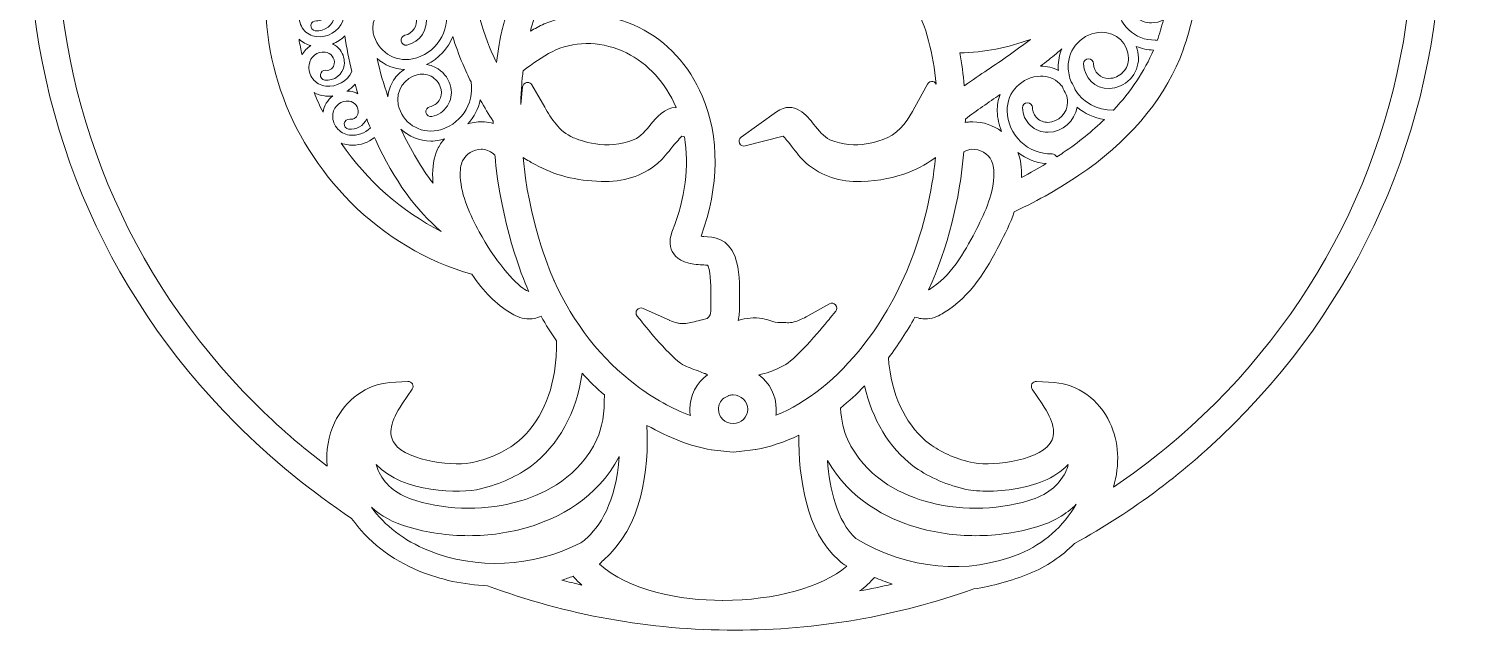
# Model space of a CAD drawing. Header units: millimetres. Extents: x 19 to 1318, y -340 to -7.
# Drawn here: x 364.5 to 655.2, y -332.8 to -211.7 of the extents above; entities that cross this region are included whole.
import ezdxf

# ---------------------------------------------------------------- set-up
doc = ezdxf.new("R2010")
doc.units = ezdxf.units.MM
doc.header["$MEASUREMENT"] = 0
doc.layers.add('Layer 3', color=7, linetype='Continuous')

msp = doc.modelspace()

# ---------------------------------------------------------------- linework, layer by layer
at = {"layer": 'Layer 3', "lineweight": 0}
for points, knots in [([(636.31, -108.14), (635.92, -108.02), (635.55, -107.91), (635.17, -107.8), (635.68, -107.38), (636.16, -106.92), (636.6, -106.43), (641.1, -101.44), (641.1, -94.13), (640.72, -91.73), (639.22, -82.34), (634.47, -74.91), (626.58, -69.65), (619.1, -64.65), (610.28, -62.69), (604.2, -61.92), (598.25, -61.16), (590.38, -60.42), (581.98, -61.28), (582.55, -59.55), (583.48, -57.86), (584.4, -56.21), (584.98, -55.16), (585.58, -54.07), (586.11, -52.93), (587.65, -49.61), (588.66, -46.16), (589.12, -42.67), (590.14, -34.78), (587.96, -27.54), (583.15, -22.79), (578.72, -18.42), (572.08, -16.11), (565.83, -16.79), (563.23, -17.07), (556.75, -18.79), (552.72, -28.72), (552.72, -28.72), (552.21, -29.96), (552.21, -29.96), (552.21, -29.96), (552.14, -30.21), (552.14, -30.21), (548.43, -26.86), (544.25, -24.52), (540.03, -23.42), (534.81, -22.07), (520.97, -18.48), (512.19, -30.23), (509.85, -33.37), (508.95, -38.5), (510.15, -41.9), (510.86, -43.92), (512.21, -45.3), (514.06, -45.88), (514.06, -45.88), (514.72, -46.06), (514.72, -46.06), (514.72, -46.06), (517.06, -46.69), (517.06, -46.69), (517.06, -46.69), (516.52, -43.91), (516.52, -43.91), (516.21, -42.32), (516.74, -40.64), (518.01, -39.19), (519.59, -37.39), (521.94, -36.32), (524.18, -36.42), (528.28, -36.6), (532.27, -39.71), (534.35, -44.34), (535.27, -46.4), (535.88, -48.79), (536.21, -51.63), (526.53, -49.58), (516.57, -48.55), (506.59, -48.55), (468.63, -48.55), (432.93, -63.33), (406.09, -90.18), (379.24, -117.02), (364.46, -152.71), (364.46, -190.68), (364.46, -228.64), (379.24, -264.33), (406.09, -291.18), (413.19, -298.28), (421.48, -305.07), (429.43, -310.29), (432.58, -314.84), (437.41, -318.61), (443.05, -320.92), (447.38, -322.68), (452, -323.67), (456.77, -323.85), (472.67, -329.79), (489.43, -332.81), (506.59, -332.81), (523.09, -332.81), (539.25, -330.01), (554.64, -324.5), (558.35, -323.95), (562.33, -322.86), (565.85, -321.43), (569.27, -320.03), (572.33, -317.99), (574.92, -315.36), (586.69, -308.89), (597.52, -300.75), (607.09, -291.18), (633.93, -264.33), (648.72, -228.64), (648.72, -190.68), (648.72, -174.79), (646.13, -159.21), (641.03, -144.38), (643.44, -144.74), (645.81, -144.29), (647.76, -143.09), (651.17, -141), (653.54, -137.05), (654.11, -132.52), (655.16, -124.22), (652.92, -113.25), (636.31, -108.14)], [0, 0, 0, 0, 1, 1, 1, 2, 2, 2, 3, 3, 3, 4, 4, 4, 5, 5, 5, 6, 6, 6, 7, 7, 7, 8, 8, 8, 9, 9, 9, 10, 10, 10, 11, 11, 11, 12, 12, 12, 13, 13, 13, 14, 14, 14, 15, 15, 15, 16, 16, 16, 17, 17, 17, 18, 18, 18, 19, 19, 19, 20, 20, 20, 21, 21, 21, 22, 22, 22, 23, 23, 23, 24, 24, 24, 25, 25, 25, 26, 26, 26, 27, 27, 27, 28, 28, 28, 29, 29, 29, 30, 30, 30, 31, 31, 31, 32, 32, 32, 33, 33, 33, 34, 34, 34, 35, 35, 35, 36, 36, 36, 37, 37, 37, 38, 38, 38, 39, 39, 39, 40, 40, 40, 41, 41, 41, 42, 42, 42, 42]), ([(425.97, -291.03), (424.75, -293.62), (424.24, -296.66), (424.49, -299.78), (419.39, -295.93), (414.54, -291.72), (410.05, -287.22), (384.26, -261.43), (370.06, -227.15), (370.06, -190.68), (370.06, -154.21), (384.26, -119.92), (410.05, -94.13), (410.05, -94.13), (410.05, -94.13), (410.05, -94.13), (433.54, -70.64), (464.3, -56.69), (497.22, -54.46), (496.69, -54.73), (496.17, -55.03), (495.65, -55.34), (491.38, -57.89), (488.4, -61.84), (487.03, -66.76), (485.87, -70.95), (485.99, -75.66), (487.37, -79.69), (489.15, -84.89), (492.71, -88.28), (496.95, -88.86), (496.95, -88.86), (500.96, -89.34), (500.65, -88.94), (500.65, -88.94), (500.51, -88.76), (500.51, -88.76), (500.51, -88.76), (505.68, -88.2), (505.68, -88.2), (506.12, -88.15), (506.48, -87.81), (506.56, -87.36), (506.63, -86.92), (506.39, -86.48), (505.99, -86.29), (505.99, -86.29), (500.18, -83.63), (500.18, -83.63), (499.34, -83.25), (498.29, -81.23), (498.18, -79.21), (498.1, -77.76), (498.45, -75.04), (501.65, -73.14), (504.37, -71.53), (507.3, -71.07), (510.13, -71.81), (513.14, -72.6), (515.82, -74.7), (517.49, -77.59), (520.69, -84.22), (519.76, -91.4), (514.72, -98.94), (509.81, -106.27), (502.02, -112.61), (496.59, -116.75), (495.17, -117.83), (493.57, -118.93), (491.75, -120.07), (491.57, -117.61), (491, -115.27), (490.51, -113.31), (489.54, -109.37), (488.53, -105.29), (486.39, -101.51), (484.53, -98.23), (482, -95.54), (479.54, -92.92), (479.54, -92.92), (478.98, -92.32), (478.98, -92.32), (476.53, -89.71), (474.22, -87.11), (472.85, -84.13), (471.46, -81.1), (471.31, -78.03), (472.45, -75.72), (472.45, -75.72), (476.01, -68.47), (476.01, -68.47), (476.22, -68.05), (476.1, -67.54), (475.74, -67.25), (475.37, -66.96), (474.85, -66.96), (474.48, -67.26), (474.48, -67.26), (468.19, -72.37), (468.19, -72.37), (463.6, -76.1), (460.28, -81.3), (458.84, -87), (457.4, -92.7), (457.86, -98.83), (460.14, -104.26), (460.61, -105.39), (461.15, -106.48), (461.68, -107.53), (462.05, -108.27), (462.47, -109.1), (462.83, -109.91), (464.87, -114.48), (465.03, -118.3), (464.56, -121.14), (461.38, -115.56), (456.19, -111.57), (450.62, -110.44), (444.54, -109.22), (438.27, -111.43), (434.98, -115.94), (434.67, -116.31), (434.4, -116.7), (434.18, -117.13), (434.18, -117.13), (428.81, -123.06), (428.81, -123.06), (428.48, -123.43), (428.47, -123.99), (428.78, -124.37), (429.1, -124.75), (429.64, -124.85), (430.07, -124.6), (430.07, -124.6), (436.15, -120.99), (436.15, -120.99), (439.25, -119.75), (441.59, -118.9), (442.08, -118.79), (442.08, -118.79), (442.1, -118.79), (442.1, -118.79), (447.39, -118.79), (448.56, -122.38), (448.79, -124.52), (449.91, -135.25), (445.71, -145.76), (441.93, -153.71), (441.93, -153.71), (441, -155.65), (441, -155.65), (439.66, -158.47), (438.28, -161.36), (436.94, -164.3), (433.69, -155.25), (426.1, -148.66), (417.37, -147.57), (400.45, -145.44), (389.63, -160.38), (389.52, -160.53), (389.52, -160.53), (389, -161.25), (389, -161.25), (388.76, -161.59), (388.76, -162.05), (388.99, -162.4), (389.23, -162.74), (389.65, -162.91), (390.06, -162.8), (390.06, -162.8), (390.92, -162.59), (390.92, -162.59), (394.12, -161.8), (400.92, -160.44), (403.74, -160.91), (407.6, -161.56), (410.8, -164.07), (412.76, -167.97), (416.48, -175.39), (415, -183.87), (413.58, -192.07), (413.24, -193.97), (412.9, -195.93), (412.64, -197.85), (410.15, -215.75), (416.21, -233.54), (429.27, -246.66), (436.1, -253.52), (444.52, -258.52), (453.63, -261.13), (455.97, -264.62), (458.52, -267.17), (461.41, -268.91), (462.28, -269.43), (463.34, -269.98), (464.68, -270.09), (465.66, -270.16), (466.63, -269.99), (467.57, -269.58), (468.51, -271.29), (469.55, -272.96), (470.64, -274.55), (470.68, -276.32), (470.6, -277.96), (470.41, -279.56), (469.63, -286.26), (466.67, -292), (462.28, -295.29), (460.1, -296.92), (457.33, -298.17), (454.03, -298.99), (450.66, -299.83), (440.75, -299), (438.02, -295.17), (436.73, -293.36), (437.27, -290.69), (439.61, -287.24), (439.61, -287.24), (441.62, -284.27), (441.62, -284.27), (441.84, -283.96), (441.85, -283.55), (441.67, -283.22), (441.48, -282.89), (441.11, -282.69), (440.74, -282.71), (440.74, -282.71), (437.13, -282.94), (437.13, -282.94), (432.54, -283.22), (428.16, -286.4), (425.97, -291.03)], [0, 0, 0, 0, 1, 1, 1, 2, 2, 2, 3, 3, 3, 4, 4, 4, 5, 5, 5, 6, 6, 6, 7, 7, 7, 8, 8, 8, 9, 9, 9, 10, 10, 10, 11, 11, 11, 12, 12, 12, 13, 13, 13, 14, 14, 14, 15, 15, 15, 16, 16, 16, 17, 17, 17, 18, 18, 18, 19, 19, 19, 20, 20, 20, 21, 21, 21, 22, 22, 22, 23, 23, 23, 24, 24, 24, 25, 25, 25, 26, 26, 26, 27, 27, 27, 28, 28, 28, 29, 29, 29, 30, 30, 30, 31, 31, 31, 32, 32, 32, 33, 33, 33, 34, 34, 34, 35, 35, 35, 36, 36, 36, 37, 37, 37, 38, 38, 38, 39, 39, 39, 40, 40, 40, 41, 41, 41, 42, 42, 42, 43, 43, 43, 44, 44, 44, 45, 45, 45, 46, 46, 46, 47, 47, 47, 48, 48, 48, 49, 49, 49, 50, 50, 50, 51, 51, 51, 52, 52, 52, 53, 53, 53, 54, 54, 54, 55, 55, 55, 56, 56, 56, 57, 57, 57, 58, 58, 58, 59, 59, 59, 60, 60, 60, 61, 61, 61, 62, 62, 62, 63, 63, 63, 64, 64, 64, 65, 65, 65, 66, 66, 66, 67, 67, 67, 68, 68, 68, 69, 69, 69, 70, 70, 70, 71, 71, 71, 72, 72, 72, 73, 73, 73, 74, 74, 74, 75, 75, 75, 76, 76, 76, 77, 77, 77, 77]), ([(643.13, -190.68), (643.13, -227.15), (628.92, -261.43), (603.14, -287.22), (596.9, -293.46), (590.05, -299.1), (582.76, -304.02), (584.11, -299.44), (583.86, -294.84), (582.07, -291.03), (579.88, -286.4), (575.5, -283.22), (570.9, -282.94), (570.9, -282.94), (567.3, -282.71), (567.3, -282.71), (566.93, -282.69), (566.56, -282.89), (566.37, -283.22), (566.18, -283.55), (566.2, -283.96), (566.41, -284.27), (566.41, -284.27), (568.43, -287.24), (568.43, -287.24), (570.77, -290.69), (571.31, -293.36), (570.02, -295.17), (567.29, -299), (557.38, -299.83), (554.01, -298.99), (550.71, -298.17), (547.94, -296.92), (545.76, -295.29), (541.37, -292), (538.41, -286.26), (537.62, -279.55), (537.57, -279.05), (537.52, -278.52), (537.48, -277.97), (539.41, -275.41), (541.2, -272.65), (542.81, -269.74), (543.64, -270.04), (544.47, -270.16), (545.34, -270.09), (546.67, -269.98), (547.73, -269.43), (548.59, -268.91), (554.1, -265.59), (557.3, -260.03), (559.87, -255.08), (560.91, -253.07), (561.98, -250.9), (562.81, -248.56), (567.9, -246.09), (572.04, -243.74), (575.81, -241.18), (585.51, -234.6), (592.53, -226.48), (596.11, -217.7), (598.02, -213.02), (599, -208.1), (599.95, -203.32), (600.55, -200.32), (601.17, -197.22), (602.01, -194.29), (603.43, -189.39), (606.93, -180.73), (614.51, -177.94), (617.38, -176.88), (620.31, -177.06), (622.16, -178.39), (623.1, -179.07), (623.74, -180.2), (623.88, -181.43), (623.97, -182.3), (623.77, -183.07), (623.3, -183.59), (623.3, -183.59), (620.58, -186.63), (620.58, -186.63), (620.32, -186.93), (620.25, -187.35), (620.42, -187.72), (620.59, -188.08), (620.95, -188.31), (621.35, -188.3), (621.35, -188.3), (625.45, -188.19), (625.45, -188.19), (627.9, -188.13), (630.32, -186.96), (632.26, -184.9), (633.98, -183.07), (635.2, -180.66), (635.61, -178.3), (636.35, -173.99), (634.63, -169.17), (631.12, -165.72), (628.38, -163.03), (624.6, -161.07), (619.89, -159.89), (613.93, -158.4), (607.71, -158.65), (602.47, -160.55), (603.73, -157.28), (605.44, -153.15), (607.57, -149.17), (611.63, -141.57), (618.23, -131.88), (626.65, -128.88), (627.15, -128.7), (627.66, -128.56), (628.18, -128.44), (629.55, -131.1), (630.83, -133.83), (632.02, -136.57), (632.02, -136.57), (629.89, -136.05), (629.89, -136.05), (629.43, -135.94), (628.97, -136.16), (628.76, -136.57), (628.55, -136.99), (628.65, -137.49), (629.01, -137.79), (629.01, -137.79), (634.3, -142.2), (634.3, -142.2), (640.16, -157.64), (643.13, -173.95), (643.13, -190.68)], [0, 0, 0, 0, 1, 1, 1, 2, 2, 2, 3, 3, 3, 4, 4, 4, 5, 5, 5, 6, 6, 6, 7, 7, 7, 8, 8, 8, 9, 9, 9, 10, 10, 10, 11, 11, 11, 12, 12, 12, 13, 13, 13, 14, 14, 14, 15, 15, 15, 16, 16, 16, 17, 17, 17, 18, 18, 18, 19, 19, 19, 20, 20, 20, 21, 21, 21, 22, 22, 22, 23, 23, 23, 24, 24, 24, 25, 25, 25, 26, 26, 26, 27, 27, 27, 28, 28, 28, 29, 29, 29, 30, 30, 30, 31, 31, 31, 32, 32, 32, 33, 33, 33, 34, 34, 34, 35, 35, 35, 36, 36, 36, 37, 37, 37, 38, 38, 38, 39, 39, 39, 40, 40, 40, 41, 41, 41, 42, 42, 42, 43, 43, 43, 44, 44, 44, 44]), ([(460.8, -208.11), (460.39, -209.4), (460.02, -210.74), (459.69, -212.11), (459.69, -212.13), (459.68, -212.16), (459.68, -212.18), (459.36, -213.25), (458.88, -216.14), (458.56, -218.44), (458.24, -217.79), (457.95, -217.15), (457.67, -216.51), (455.08, -210.53), (453.7, -204.56), (453.58, -198.79), (453.4, -190.42), (455.56, -182.13), (459.83, -174.82), (462.93, -169.93), (467.32, -164.86), (470.91, -161.05), (469.4, -164.06), (468.05, -167.09), (466.86, -170.11), (461.77, -183.06), (459.73, -195.85), (460.8, -208.11)], [0, 0, 0, 0, 1, 1, 1, 2, 2, 2, 3, 3, 3, 4, 4, 4, 5, 5, 5, 6, 6, 6, 7, 7, 7, 8, 8, 8, 9, 9, 9, 9]), ([(532.42, -275.44), (527.22, -282.09), (521.03, -287.03), (514.82, -289.51), (514.88, -289.11), (514.9, -288.71), (514.9, -288.31), (514.9, -285.55), (513.54, -283), (511.39, -281.4), (512.13, -281.24), (512.86, -281.03), (513.57, -280.78), (514.7, -280.38), (515.78, -279.87), (516.8, -279.28), (519.04, -278.07), (524.66, -271.26), (525.77, -269.91), (525.77, -269.91), (526.86, -268.57), (526.86, -268.57), (527.17, -268.2), (527.16, -267.66), (526.85, -267.3), (526.54, -266.93), (526.02, -266.83), (525.6, -267.07), (525.6, -267.07), (520.9, -269.69), (520.9, -269.69), (520.45, -269.95), (520.03, -270.15), (519.64, -270.32), (518.55, -270.8), (517.56, -270.99), (516.85, -270.85), (516.85, -270.85), (516.71, -270.83), (516.71, -270.83), (516.62, -270.81), (516.52, -270.81), (516.43, -270.81), (516.43, -270.81), (516.29, -270.83), (516.29, -270.83), (515.57, -270.9), (514.84, -270.82), (514.16, -270.62), (514.06, -270.59), (513.95, -270.55), (513.78, -270.5), (513.32, -270.35), (512.76, -270.16), (512.13, -270.06), (511.3, -269.92), (510.47, -269.87), (509.66, -269.94), (508.85, -270), (508.04, -270.17), (507.25, -270.43), (507.48, -269.48), (507.5, -268.55), (507.49, -267.67), (507.49, -267.18), (507.49, -266.67), (507.49, -266.1), (507.52, -263.33), (507.54, -260.2), (506.59, -257.58), (505.22, -253.81), (502.27, -253.63), (500.29, -253.5), (500.12, -253.49), (499.93, -253.48), (499.75, -253.47), (503.45, -243.45), (503.54, -233.43), (499.99, -225.16), (497.37, -219.06), (492.86, -214.17), (487.3, -211.41), (481.22, -208.39), (474.09, -208.12), (468.21, -210.69), (467.2, -211.14), (466.26, -211.65), (465.41, -212.15), (465.87, -210.39), (466.42, -208.73), (467.03, -207.18), (467.03, -207.18), (467.15, -206.87), (467.15, -206.87), (469.83, -200.22), (474.01, -195.09), (479.58, -191.64), (483.43, -189.24), (487.86, -187.62), (493.09, -186.69), (493.09, -186.69), (495.21, -186.36), (495.21, -186.36), (495.44, -186.32), (495.67, -186.29), (495.9, -186.26), (496.76, -188.7), (498.03, -191.05), (499.71, -193.27), (503.06, -197.72), (507.88, -201.42), (513.29, -203.7), (513.31, -203.71), (513.33, -203.71), (513.34, -203.72), (513.34, -203.72), (517.07, -205.04), (517.07, -205.04), (517.09, -205.04), (517.1, -205.05), (517.12, -205.05), (517.98, -205.31), (518.87, -205.56), (519.77, -205.78), (520.89, -206.05), (521.21, -206.13), (521.35, -206.15), (525.23, -207.01), (529.14, -207.44), (532.98, -207.44), (536.23, -207.44), (539.5, -207.14), (542.71, -206.53), (545.04, -211.21), (546.51, -216.67), (547.1, -222.8), (546.96, -222.56), (546.73, -222.38), (546.44, -222.32), (546.01, -222.23), (545.58, -222.43), (545.36, -222.81), (545.36, -222.81), (542.77, -227.48), (542.77, -227.48), (541.51, -229.76), (540.07, -232.35), (537.25, -233.62), (536.22, -234.09), (530.82, -236.3), (525.69, -234.01), (524.45, -233.45), (523.4, -232.12), (522.47, -230.93), (521.18, -229.29), (518.5, -225.87), (514.97, -228.4), (514.97, -228.4), (507.82, -233.5), (507.82, -233.5), (507.42, -233.78), (507.29, -234.3), (507.49, -234.74), (507.69, -235.17), (508.18, -235.4), (508.65, -235.28), (508.65, -235.28), (516.3, -233.31), (516.3, -233.31), (516.64, -233.67), (517.27, -234.39), (518.39, -235.83), (519.31, -237.01), (520.18, -238.13), (520.99, -238.81), (524.07, -241.38), (527.67, -242.56), (531.97, -242.44), (539.59, -242.19), (544.32, -239.57), (546.96, -237.61), (545.48, -251.95), (540.35, -265.3), (532.42, -275.44)], [0, 0, 0, 0, 1, 1, 1, 2, 2, 2, 3, 3, 3, 4, 4, 4, 5, 5, 5, 6, 6, 6, 7, 7, 7, 8, 8, 8, 9, 9, 9, 10, 10, 10, 11, 11, 11, 12, 12, 12, 13, 13, 13, 14, 14, 14, 15, 15, 15, 16, 16, 16, 17, 17, 17, 18, 18, 18, 19, 19, 19, 20, 20, 20, 21, 21, 21, 22, 22, 22, 23, 23, 23, 24, 24, 24, 25, 25, 25, 26, 26, 26, 27, 27, 27, 28, 28, 28, 29, 29, 29, 30, 30, 30, 31, 31, 31, 32, 32, 32, 33, 33, 33, 34, 34, 34, 35, 35, 35, 36, 36, 36, 37, 37, 37, 38, 38, 38, 39, 39, 39, 40, 40, 40, 41, 41, 41, 42, 42, 42, 43, 43, 43, 44, 44, 44, 45, 45, 45, 46, 46, 46, 47, 47, 47, 48, 48, 48, 49, 49, 49, 50, 50, 50, 51, 51, 51, 52, 52, 52, 53, 53, 53, 54, 54, 54, 55, 55, 55, 56, 56, 56, 57, 57, 57, 58, 58, 58, 59, 59, 59, 60, 60, 60, 61, 61, 61, 61]), ([(448.36, -207.16), (448.33, -207.29), (448.33, -207.42), (448.36, -207.56), (449.33, -212.2), (446.34, -216.77), (441.7, -217.74), (438.09, -218.49), (434.55, -216.17), (433.79, -212.56), (433.21, -209.79), (435, -207.06), (437.78, -206.48), (439.89, -206.03), (441.97, -207.4), (442.41, -209.51), (442.74, -211.09), (441.72, -212.65), (440.14, -212.98), (439.6, -213.09), (439.25, -213.62), (439.37, -214.16), (439.48, -214.7), (440.01, -215.05), (440.55, -214.94), (443.21, -214.38), (444.93, -211.76), (444.37, -209.1), (444.03, -207.49), (443.07, -206.17), (441.79, -205.34), (441.89, -205.33), (442, -205.31), (442.11, -205.29), (444.38, -204.81), (446.33, -203.64), (447.78, -202.04), (447.88, -203.75), (448.07, -205.45), (448.36, -207.16)], [0, 0, 0, 0, 1, 1, 1, 2, 2, 2, 3, 3, 3, 4, 4, 4, 5, 5, 5, 6, 6, 6, 7, 7, 7, 8, 8, 8, 9, 9, 9, 10, 10, 10, 11, 11, 11, 12, 12, 12, 13, 13, 13, 13]), ([(591.56, -214.04), (591.43, -213.98), (591.29, -213.95), (591.13, -213.95), (589.15, -213.99), (587.26, -213.25), (585.83, -211.88), (584.39, -210.5), (583.58, -208.65), (583.54, -206.66), (583.5, -205.12), (584.07, -203.66), (585.14, -202.55), (586.2, -201.45), (587.64, -200.82), (589.17, -200.78), (591.6, -200.74), (593.62, -202.67), (593.67, -205.1), (593.69, -205.99), (593.36, -206.83), (592.74, -207.47), (592.13, -208.11), (591.3, -208.47), (590.41, -208.49), (589.75, -208.5), (589.13, -208.26), (588.66, -207.81), (588.19, -207.35), (587.92, -206.74), (587.9, -206.08), (587.89, -205.54), (587.45, -205.1), (586.9, -205.1), (586.9, -205.1), (586.89, -205.1), (586.88, -205.1), (586.33, -205.11), (585.89, -205.57), (585.9, -206.12), (585.93, -207.31), (586.42, -208.42), (587.28, -209.25), (588.13, -210.07), (589.26, -210.52), (590.45, -210.49), (591.29, -210.47), (592.1, -210.26), (592.82, -209.88), (592.45, -211.29), (592.04, -212.69), (591.56, -214.04)], [0, 0, 0, 0, 1, 1, 1, 2, 2, 2, 3, 3, 3, 4, 4, 4, 5, 5, 5, 6, 6, 6, 7, 7, 7, 8, 8, 8, 9, 9, 9, 10, 10, 10, 11, 11, 11, 12, 12, 12, 13, 13, 13, 14, 14, 14, 15, 15, 15, 16, 16, 16, 17, 17, 17, 17]), ([(418.94, -208.96), (419.14, -207.36), (420.61, -206.23), (422.2, -206.41), (422.76, -206.48), (423.26, -206.76), (423.6, -207.2), (423.95, -207.65), (424.1, -208.2), (424.03, -208.76), (423.92, -209.58), (423.16, -210.18), (422.34, -210.08), (421.79, -210.01), (421.29, -210.4), (421.23, -210.95), (421.16, -211.5), (421.55, -212), (422.1, -212.06), (424.01, -212.29), (425.76, -210.92), (426.01, -209.01), (426.15, -207.92), (425.86, -206.84), (425.18, -205.97), (424.97, -205.71), (424.74, -205.48), (424.48, -205.28), (425.45, -205.16), (426.37, -204.86), (427.2, -204.38), (427.27, -206.29), (427.42, -208.21), (427.64, -210.13), (426.77, -212.19), (424.61, -213.53), (422.28, -213.25), (421.26, -213.13), (420.34, -212.62), (419.71, -211.8), (419.08, -210.99), (418.8, -209.98), (418.94, -208.96)], [0, 0, 0, 0, 1, 1, 1, 2, 2, 2, 3, 3, 3, 4, 4, 4, 5, 5, 5, 6, 6, 6, 7, 7, 7, 8, 8, 8, 9, 9, 9, 10, 10, 10, 11, 11, 11, 12, 12, 12, 13, 13, 13, 14, 14, 14, 14]), ([(421.22, -215.07), (420.48, -215.52), (419.87, -216.15), (419.44, -216.91), (419.2, -215.87), (419, -214.83), (418.83, -213.77), (419.51, -214.39), (420.32, -214.83), (421.22, -215.07)], [0, 0, 0, 0, 1, 1, 1, 2, 2, 2, 3, 3, 3, 3]), ([(420.85, -218.92), (421.06, -217.33), (422.52, -216.19), (424.11, -216.38), (424.67, -216.44), (425.17, -216.72), (425.52, -217.17), (425.86, -217.61), (426.01, -218.16), (425.94, -218.72), (425.84, -219.55), (425.08, -220.14), (424.25, -220.04), (423.7, -219.97), (423.21, -220.36), (423.14, -220.91), (423.08, -221.46), (423.47, -221.96), (424.02, -222.02), (425.93, -222.26), (427.68, -220.89), (427.93, -218.98), (428.07, -217.88), (427.77, -216.8), (427.1, -215.94), (426.69, -215.42), (426.18, -215.02), (425.6, -214.75), (426.51, -214.37), (427.34, -213.81), (428.03, -213.1), (428.4, -215.51), (428.88, -217.92), (429.46, -220.3), (428.54, -222.24), (426.44, -223.48), (424.2, -223.22), (423.17, -223.09), (422.26, -222.58), (421.63, -221.77), (420.99, -220.96), (420.72, -219.95), (420.85, -218.92)], [0, 0, 0, 0, 1, 1, 1, 2, 2, 2, 3, 3, 3, 4, 4, 4, 5, 5, 5, 6, 6, 6, 7, 7, 7, 8, 8, 8, 9, 9, 9, 10, 10, 10, 11, 11, 11, 12, 12, 12, 13, 13, 13, 14, 14, 14, 14]), ([(438.82, -226.98), (438.24, -224.2), (440.03, -221.47), (442.8, -220.89), (443.83, -220.67), (444.87, -220.87), (445.75, -221.44), (446.62, -222.02), (447.22, -222.9), (447.44, -223.92), (447.6, -224.69), (447.45, -225.47), (447.02, -226.13), (446.59, -226.78), (445.93, -227.23), (445.17, -227.39), (444.63, -227.5), (444.28, -228.03), (444.39, -228.57), (444.51, -229.11), (445.04, -229.46), (445.58, -229.35), (446.87, -229.08), (447.97, -228.32), (448.69, -227.22), (449.42, -226.12), (449.67, -224.8), (449.4, -223.51), (449.07, -221.96), (448.17, -220.64), (446.84, -219.77), (446.13, -219.3), (445.34, -219.01), (444.52, -218.88), (446.96, -217.71), (448.82, -215.67), (449.79, -213.23), (450.35, -215.07), (451.01, -216.91), (451.79, -218.73), (452.33, -219.99), (452.89, -221.21), (453.46, -222.39), (454.18, -226.89), (451.23, -231.21), (446.73, -232.15), (443.12, -232.9), (439.57, -230.58), (438.82, -226.98)], [0, 0, 0, 0, 1, 1, 1, 2, 2, 2, 3, 3, 3, 4, 4, 4, 5, 5, 5, 6, 6, 6, 7, 7, 7, 8, 8, 8, 9, 9, 9, 10, 10, 10, 11, 11, 11, 12, 12, 12, 13, 13, 13, 14, 14, 14, 15, 15, 15, 16, 16, 16, 16]), ([(464.69, -219.57), (466.57, -218.21), (468.51, -216.82), (470.54, -215.93), (474.86, -214.04), (480.17, -214.26), (484.72, -216.53), (489.07, -218.69), (492.61, -222.55), (494.69, -227.41), (494.71, -227.44), (494.72, -227.47), (494.74, -227.51), (492.45, -227.49), (490.69, -229.62), (489.65, -230.9), (488.68, -232.09), (487.59, -233.43), (486.26, -233.99), (480.85, -236.32), (475.16, -234.08), (474.07, -233.61), (471.1, -232.32), (469.61, -229.73), (468.29, -227.44), (468.29, -227.44), (465.72, -222.99), (465.72, -222.99), (465.53, -222.67), (465.2, -222.49), (464.85, -222.49), (464.78, -222.49), (464.71, -222.49), (464.64, -222.51), (464.21, -222.6), (463.9, -222.96), (463.85, -223.39), (463.85, -223.39), (463.51, -226.94), (463.51, -226.94), (463.49, -226.92), (463.48, -226.9), (463.47, -226.88), (463.48, -226.18), (463.5, -225.56), (463.53, -224.99), (463.55, -224.72), (463.6, -223.92), (463.77, -221.65), (463.77, -221.65), (463.78, -221.55), (463.78, -221.55), (463.83, -221.08), (463.88, -220.59), (463.93, -220.11), (463.93, -220.11), (464.69, -219.57), (464.69, -219.57)], [0, 0, 0, 0, 1, 1, 1, 2, 2, 2, 3, 3, 3, 4, 4, 4, 5, 5, 5, 6, 6, 6, 7, 7, 7, 8, 8, 8, 9, 9, 9, 10, 10, 10, 11, 11, 11, 12, 12, 12, 13, 13, 13, 14, 14, 14, 15, 15, 15, 16, 16, 16, 17, 17, 17, 18, 18, 18, 19, 19, 19, 19]), ([(566.05, -213.8), (563.3, -215.98), (560.31, -217.99), (557.41, -219.96), (555.95, -220.94), (554.39, -222), (552.83, -223.11), (552.83, -223.11), (552.72, -223.17), (552.72, -223.17), (552.53, -220.88), (552.23, -218.66), (551.82, -216.53), (556.78, -216.42), (561.59, -215.49), (566.05, -213.8)], [0, 0, 0, 0, 1, 1, 1, 2, 2, 2, 3, 3, 3, 4, 4, 4, 5, 5, 5, 5]), ([(582.79, -228.05), (582.76, -228.05), (582.73, -228.05), (582.7, -228.05), (582.69, -228.05), (582.69, -228.05), (582.68, -228.05), (579.5, -228.11), (576.68, -226.49), (575.07, -224), (574.86, -223.43), (574.59, -222.89), (574.25, -222.39), (573.88, -221.46), (573.68, -220.44), (573.65, -219.39), (573.62, -217.55), (574.29, -215.81), (575.57, -214.48), (576.84, -213.16), (578.55, -212.41), (580.39, -212.37), (583.32, -212.32), (585.73, -214.64), (585.79, -217.56), (585.82, -218.64), (585.42, -219.66), (584.67, -220.44), (583.92, -221.22), (582.92, -221.66), (581.84, -221.68), (580.17, -221.71), (578.78, -220.38), (578.74, -218.71), (578.73, -218.17), (578.29, -217.73), (577.74, -217.73), (577.74, -217.73), (577.73, -217.73), (577.72, -217.73), (577.17, -217.75), (576.73, -218.2), (576.74, -218.75), (576.8, -221.53), (579.1, -223.76), (581.88, -223.68), (583.49, -223.65), (585, -222.99), (586.11, -221.82), (587.23, -220.66), (587.83, -219.13), (587.79, -217.52), (587.78, -216.72), (587.63, -215.95), (587.37, -215.24), (588.46, -215.69), (589.62, -215.93), (590.82, -215.95), (589.04, -220.18), (586.33, -224.26), (582.79, -228.05)], [0, 0, 0, 0, 1, 1, 1, 2, 2, 2, 3, 3, 3, 4, 4, 4, 5, 5, 5, 6, 6, 6, 7, 7, 7, 8, 8, 8, 9, 9, 9, 10, 10, 10, 11, 11, 11, 12, 12, 12, 13, 13, 13, 14, 14, 14, 15, 15, 15, 16, 16, 16, 17, 17, 17, 18, 18, 18, 19, 19, 19, 20, 20, 20, 20]), ([(434.54, -217.65), (436.04, -219), (437.99, -219.81), (440.07, -219.87), (439.2, -220.41), (438.45, -221.13), (437.88, -222.01), (437.21, -223.03), (436.83, -224.17), (436.73, -225.35), (435.86, -222.83), (435.13, -220.25), (434.54, -217.65)], [0, 0, 0, 0, 1, 1, 1, 2, 2, 2, 3, 3, 3, 4, 4, 4, 4]), ([(571.69, -220.09), (570.6, -219.5), (569.37, -219.19), (568.1, -219.21), (569.19, -218.38), (570.27, -217.53), (571.32, -216.64), (571.68, -216.34), (572.03, -216.03), (572.38, -215.72), (571.88, -216.87), (571.63, -218.13), (571.65, -219.43), (571.66, -219.65), (571.67, -219.87), (571.69, -220.09)], [0, 0, 0, 0, 1, 1, 1, 2, 2, 2, 3, 3, 3, 4, 4, 4, 5, 5, 5, 5]), ([(430.13, -222.85), (430.31, -223.49), (430.5, -224.13), (430.7, -224.77), (430.23, -224.5), (429.7, -224.32), (429.15, -224.26), (428.92, -224.23), (428.7, -224.22), (428.48, -224.23), (429.1, -223.86), (429.65, -223.39), (430.13, -222.85)], [0, 0, 0, 0, 1, 1, 1, 2, 2, 2, 3, 3, 3, 4, 4, 4, 4]), ([(571.34, -237.49), (571.19, -237.14), (570.83, -236.88), (570.42, -236.88), (570.42, -236.88), (570.41, -236.88), (570.4, -236.88), (568.04, -236.94), (565.8, -236.06), (564.1, -234.42), (562.39, -232.79), (561.43, -230.59), (561.38, -228.23), (561.3, -224.44), (564.32, -221.29), (568.11, -221.21), (569.53, -221.19), (570.87, -221.7), (571.89, -222.68), (572.11, -222.9), (572.31, -223.13), (572.49, -223.38), (572.71, -223.9), (572.97, -224.41), (573.27, -224.89), (573.42, -225.37), (573.51, -225.88), (573.52, -226.4), (573.56, -228.63), (571.79, -230.48), (569.56, -230.52), (568.76, -230.53), (567.98, -230.24), (567.4, -229.68), (566.81, -229.12), (566.48, -228.36), (566.47, -227.55), (566.46, -227.01), (566.01, -226.57), (565.47, -226.57), (565.46, -226.57), (565.45, -226.57), (565.45, -226.57), (564.89, -226.59), (564.46, -227.04), (564.47, -227.59), (564.5, -228.94), (565.04, -230.19), (566.01, -231.12), (566.98, -232.05), (568.26, -232.55), (569.6, -232.52), (572.57, -232.46), (574.99, -230.26), (575.44, -227.43), (576.97, -228.74), (578.86, -229.63), (580.94, -229.93), (578.5, -232.29), (575.74, -234.53), (572.67, -236.61), (572.24, -236.91), (571.79, -237.2), (571.34, -237.49)], [0, 0, 0, 0, 1, 1, 1, 2, 2, 2, 3, 3, 3, 4, 4, 4, 5, 5, 5, 6, 6, 6, 7, 7, 7, 8, 8, 8, 9, 9, 9, 10, 10, 10, 11, 11, 11, 12, 12, 12, 13, 13, 13, 14, 14, 14, 15, 15, 15, 16, 16, 16, 17, 17, 17, 18, 18, 18, 19, 19, 19, 20, 20, 20, 21, 21, 21, 21]), ([(423.96, -225.2), (424.25, -225.23), (424.53, -225.25), (424.81, -225.25), (425.09, -225.25), (425.36, -225.23), (425.63, -225.2), (424.59, -225.97), (423.85, -227.13), (423.67, -228.5), (423.02, -227.21), (422.41, -225.88), (421.87, -224.54), (422.51, -224.88), (423.21, -225.11), (423.96, -225.2)], [0, 0, 0, 0, 1, 1, 1, 2, 2, 2, 3, 3, 3, 4, 4, 4, 5, 5, 5, 5]), ([(426.43, -231.63), (425.79, -230.82), (425.52, -229.81), (425.65, -228.78), (425.85, -227.19), (427.32, -226.05), (428.91, -226.24), (429.47, -226.31), (429.97, -226.59), (430.32, -227.03), (430.66, -227.47), (430.81, -228.03), (430.74, -228.59), (430.63, -229.41), (429.88, -230), (429.05, -229.9), (428.5, -229.84), (428.01, -230.23), (427.94, -230.78), (427.88, -231.33), (428.27, -231.82), (428.82, -231.89), (430.38, -232.08), (431.84, -231.19), (432.45, -229.81), (432.69, -230.43), (432.94, -231.04), (433.19, -231.65), (432.12, -232.7), (430.6, -233.27), (429, -233.08), (427.97, -232.96), (427.06, -232.44), (426.43, -231.63)], [0, 0, 0, 0, 1, 1, 1, 2, 2, 2, 3, 3, 3, 4, 4, 4, 5, 5, 5, 6, 6, 6, 7, 7, 7, 8, 8, 8, 9, 9, 9, 10, 10, 10, 11, 11, 11, 11]), ([(455.32, -225.99), (456.16, -227.5), (457.01, -228.94), (457.9, -230.28), (457.9, -230.44), (457.9, -230.59), (457.91, -230.74), (457.34, -230.58), (456.77, -230.49), (456.19, -230.44), (455.06, -230.35), (453.93, -230.5), (452.84, -230.82), (454.06, -229.46), (454.92, -227.8), (455.32, -225.99)], [0, 0, 0, 0, 1, 1, 1, 2, 2, 2, 3, 3, 3, 4, 4, 4, 5, 5, 5, 5]), ([(554.49, -230.42), (554.26, -230.42), (554.04, -230.43), (553.82, -230.44), (553.53, -230.46), (553.24, -230.5), (552.95, -230.55), (552.96, -230.32), (552.96, -230.1), (552.96, -229.87), (555.24, -228.13), (557.62, -226.5), (559.96, -224.92), (559.56, -225.96), (559.35, -227.09), (559.38, -228.27), (559.41, -229.7), (559.71, -231.08), (560.26, -232.36), (558.6, -231.14), (556.55, -230.42), (554.49, -230.42)], [0, 0, 0, 0, 1, 1, 1, 2, 2, 2, 3, 3, 3, 4, 4, 4, 5, 5, 5, 6, 6, 6, 7, 7, 7, 7]), ([(446.73, -235.95), (445.95, -237.62), (445.63, -239.54), (445.75, -241.82), (445.76, -242.15), (445.79, -242.47), (445.82, -242.8), (443.49, -239.78), (441.32, -236.12), (439.35, -231.87), (440.94, -233.39), (443.09, -234.29), (445.36, -234.29), (445.94, -234.29), (446.54, -234.23), (447.14, -234.11), (447.47, -234.04), (447.79, -233.95), (448.11, -233.85), (447.55, -234.49), (447.08, -235.19), (446.73, -235.95)], [0, 0, 0, 0, 1, 1, 1, 2, 2, 2, 3, 3, 3, 4, 4, 4, 5, 5, 5, 6, 6, 6, 7, 7, 7, 7]), ([(428.76, -235.07), (429.05, -235.1), (429.33, -235.12), (429.61, -235.12), (431.25, -235.12), (432.79, -234.54), (434.03, -233.57), (434.11, -233.76), (434.2, -233.95), (434.28, -234.14), (438, -242.2), (442.43, -248.35), (447.46, -252.48), (439.44, -248.45), (432.47, -242.22), (427.33, -234.7), (427.79, -234.88), (428.26, -235.01), (428.76, -235.07)], [0, 0, 0, 0, 1, 1, 1, 2, 2, 2, 3, 3, 3, 4, 4, 4, 5, 5, 5, 6, 6, 6, 6]), ([(501.73, -267.72), (501.74, -268.17), (501.74, -268.94), (501.59, -269.29), (501.5, -269.49), (501.16, -269.86), (500.96, -270.03), (500.96, -270.03), (499.95, -270.27), (499.95, -270.27), (499.93, -270.27), (499.92, -270.28), (499.9, -270.28), (499.9, -270.28), (499.15, -270.49), (499.15, -270.49), (498.12, -270.78), (497.21, -271.02), (496.42, -271.06), (496.1, -271.07), (495.51, -271.08), (495.23, -270.98), (495.2, -270.97), (495.16, -270.96), (495.13, -270.95), (495.13, -270.95), (494.97, -270.92), (494.97, -270.92), (494.94, -270.91), (494.91, -270.91), (494.88, -270.9), (494.44, -270.84), (493.97, -270.68), (493.44, -270.42), (493.43, -270.41), (493.41, -270.4), (493.4, -270.39), (493.4, -270.39), (488.09, -267.99), (488.09, -267.99), (487.66, -267.8), (487.17, -267.92), (486.88, -268.29), (486.6, -268.65), (486.6, -269.16), (486.89, -269.53), (486.89, -269.53), (487.75, -270.6), (487.75, -270.6), (488.74, -271.83), (493.78, -278.03), (496.05, -279.31), (496.06, -279.32), (496.08, -279.33), (496.1, -279.34), (497.03, -279.8), (498.03, -280.22), (499.16, -280.6), (499.16, -280.6), (500.39, -281.08), (500.39, -281.08), (500.42, -281.09), (500.46, -281.1), (500.49, -281.11), (500.49, -281.11), (500.55, -281.13), (500.55, -281.13), (500.59, -281.14), (500.62, -281.15), (500.65, -281.15), (500.81, -281.18), (500.96, -281.25), (501.08, -281.35), (498.85, -282.96), (497.5, -285.55), (497.5, -288.31), (497.5, -288.74), (497.54, -289.17), (497.6, -289.59), (493.97, -288.23), (490.19, -286.13), (486.77, -283.56), (479.72, -278.26), (474, -270.96), (470.21, -262.45), (470.21, -262.45), (470.2, -262.41), (470.2, -262.41), (470.19, -262.41), (470.19, -262.4), (470.19, -262.4), (470.15, -262.32), (466.27, -254.04), (464.42, -241.77), (464.42, -241.77), (463.94, -237.59), (463.94, -237.59), (464.34, -237.89), (464.79, -238.19), (465.2, -238.33), (465.27, -238.38), (465.34, -238.42), (465.41, -238.46), (465.41, -238.46), (465.48, -238.52), (465.48, -238.52), (465.58, -238.6), (465.73, -238.7), (466.38, -239.03), (470.18, -241.14), (474.65, -242.28), (479.65, -242.44), (484.09, -242.57), (487.79, -241.39), (490.97, -238.84), (491.81, -238.17), (492.71, -237.05), (493.68, -235.86), (494.89, -234.36), (495.56, -233.64), (495.91, -233.29), (495.91, -233.29), (496.43, -233.42), (496.43, -233.42), (497.4, -239.29), (496.58, -245.81), (494.02, -252.32), (493.73, -253.08), (493.17, -254.49), (493.77, -256.09), (494.21, -257.25), (495.35, -258.71), (498.31, -259.08), (498.9, -259.15), (499.42, -259.18), (499.98, -259.22), (500.44, -259.25), (500.88, -259.28), (501.09, -259.31), (501.12, -259.39), (501.16, -259.48), (501.17, -259.52), (501.78, -261.18), (501.75, -263.77), (501.74, -266.05), (501.73, -266.63), (501.73, -267.19), (501.73, -267.72)], [0, 0, 0, 0, 1, 1, 1, 2, 2, 2, 3, 3, 3, 4, 4, 4, 5, 5, 5, 6, 6, 6, 7, 7, 7, 8, 8, 8, 9, 9, 9, 10, 10, 10, 11, 11, 11, 12, 12, 12, 13, 13, 13, 14, 14, 14, 15, 15, 15, 16, 16, 16, 17, 17, 17, 18, 18, 18, 19, 19, 19, 20, 20, 20, 21, 21, 21, 22, 22, 22, 23, 23, 23, 24, 24, 24, 25, 25, 25, 26, 26, 26, 27, 27, 27, 28, 28, 28, 29, 29, 29, 30, 30, 30, 31, 31, 31, 32, 32, 32, 33, 33, 33, 34, 34, 34, 35, 35, 35, 36, 36, 36, 37, 37, 37, 38, 38, 38, 39, 39, 39, 40, 40, 40, 41, 41, 41, 42, 42, 42, 43, 43, 43, 44, 44, 44, 45, 45, 45, 46, 46, 46, 47, 47, 47, 48, 48, 48, 49, 49, 49, 49]), ([(451.77, -238.27), (452.4, -236.92), (453.98, -235.94), (455.51, -235.94), (455.6, -235.94), (455.69, -235.95), (455.77, -235.95), (456.64, -236.02), (457.55, -236.44), (458.25, -237.1), (458.29, -237.52), (458.34, -237.95), (458.38, -238.37), (458.38, -238.37), (458.48, -239.3), (458.48, -239.3), (460.1, -253.34), (464.42, -263.16), (465.07, -264.57), (464.98, -264.55), (464.76, -264.47), (464.29, -264.19), (462.16, -262.9), (458.18, -258.25), (455.08, -252.55), (453.29, -249.26), (451.5, -245.36), (451.3, -241.53), (451.23, -240.17), (451.38, -239.11), (451.77, -238.27)], [0, 0, 0, 0, 1, 1, 1, 2, 2, 2, 3, 3, 3, 4, 4, 4, 5, 5, 5, 6, 6, 6, 7, 7, 7, 8, 8, 8, 9, 9, 9, 10, 10, 10, 10]), ([(552.65, -236.44), (553.16, -236.16), (553.71, -235.99), (554.23, -235.95), (555.85, -235.84), (557.56, -236.84), (558.23, -238.28), (558.62, -239.11), (558.78, -240.17), (558.7, -241.53), (558.5, -245.36), (556.65, -249.22), (554.93, -252.55), (552.71, -256.83), (549.98, -261.61), (545.71, -264.19), (545.65, -264.22), (545.6, -264.25), (545.55, -264.28), (549.38, -255.78), (551.83, -246.21), (552.65, -236.44)], [0, 0, 0, 0, 1, 1, 1, 2, 2, 2, 3, 3, 3, 4, 4, 4, 5, 5, 5, 6, 6, 6, 7, 7, 7, 7]), ([(563.55, -236.59), (565.18, -237.87), (567.13, -238.65), (569.19, -238.84), (567.65, -239.77), (566.02, -240.7), (564.27, -241.62), (564.34, -239.71), (564.11, -238.06), (563.55, -236.59)], [0, 0, 0, 0, 1, 1, 1, 2, 2, 2, 3, 3, 3, 3]), ([(480.29, -285.42), (480.35, -289.12), (479.85, -292.05), (478.78, -294.37), (475.33, -301.85), (468.52, -305.24), (463.41, -306.77), (456.73, -308.77), (449.05, -308.75), (442.34, -306.72), (438.73, -305.63), (436.32, -303.77), (434.96, -301.04), (434.71, -300.53), (434.51, -300), (434.37, -299.45), (439.75, -305.21), (451.36, -305.35), (455.38, -304.35), (459.41, -303.35), (462.86, -301.78), (465.63, -299.7), (471.02, -295.65), (474.71, -288.9), (475.83, -281.07), (477.24, -282.6), (478.73, -284.06), (480.29, -285.42)], [0, 0, 0, 0, 1, 1, 1, 2, 2, 2, 3, 3, 3, 4, 4, 4, 5, 5, 5, 6, 6, 6, 7, 7, 7, 8, 8, 8, 9, 9, 9, 9]), ([(532.67, -283.61), (534.17, -290.34), (537.65, -296.13), (542.41, -299.7), (545.19, -301.78), (548.63, -303.35), (552.66, -304.35), (554.77, -304.88), (559.04, -305.09), (563.41, -304.29), (566.67, -303.69), (570.93, -302.37), (573.67, -299.44), (573.53, -300), (573.33, -300.53), (573.08, -301.04), (571.72, -303.77), (569.3, -305.63), (565.7, -306.72), (558.99, -308.75), (551.31, -308.77), (544.63, -306.77), (539.52, -305.24), (532.71, -301.85), (529.25, -294.37), (528.46, -292.64), (527.99, -290.59), (527.82, -288.09), (529.48, -286.74), (531.11, -285.24), (532.67, -283.61)], [0, 0, 0, 0, 1, 1, 1, 2, 2, 2, 3, 3, 3, 4, 4, 4, 5, 5, 5, 6, 6, 6, 7, 7, 7, 8, 8, 8, 9, 9, 9, 10, 10, 10, 10]), ([(509.14, -288.31), (509.14, -289.9), (507.82, -291.2), (506.2, -291.2), (504.58, -291.2), (503.26, -289.9), (503.26, -288.31), (503.26, -287.45), (503.66, -286.63), (504.34, -286.08), (504.34, -286.08), (505.26, -285.59), (505.26, -285.59), (505.28, -285.58), (505.31, -285.56), (505.34, -285.55), (505.62, -285.46), (505.91, -285.42), (506.2, -285.42), (507.82, -285.42), (509.14, -286.71), (509.14, -288.31)], [0, 0, 0, 0, 1, 1, 1, 2, 2, 2, 3, 3, 3, 4, 4, 4, 5, 5, 5, 6, 6, 6, 7, 7, 7, 7]), ([(504.14, -326.82), (504.14, -326.82), (504.06, -326.82), (504.06, -326.82), (495.66, -326.82), (485, -324.87), (479.31, -319.49), (479.31, -319.49), (479.32, -319.48), (479.32, -319.48), (479.54, -319.37), (479.7, -319.18), (479.79, -318.97), (479.88, -318.89), (479.97, -318.82), (480.05, -318.75), (487.91, -311.99), (489.27, -300.59), (488.87, -291.56), (493.23, -294.07), (497.67, -295.76), (501.81, -296.47), (501.83, -296.48), (501.85, -296.48), (501.87, -296.48), (501.87, -296.48), (504.94, -296.83), (504.94, -296.83), (505.82, -296.96), (506.59, -296.96), (507.42, -296.84), (507.42, -296.84), (510.72, -296.43), (510.72, -296.43), (510.74, -296.43), (510.76, -296.43), (510.78, -296.42), (513.65, -295.91), (516.56, -294.94), (519.43, -293.53), (519.39, -302.12), (520.85, -312.89), (527.47, -318.73), (527.96, -319.17), (528.49, -319.57), (529.07, -319.94), (524.14, -324.14), (514.58, -326.81), (504.14, -326.82)], [0, 0, 0, 0, 1, 1, 1, 2, 2, 2, 3, 3, 3, 4, 4, 4, 5, 5, 5, 6, 6, 6, 7, 7, 7, 8, 8, 8, 9, 9, 9, 10, 10, 10, 11, 11, 11, 12, 12, 12, 13, 13, 13, 14, 14, 14, 15, 15, 15, 16, 16, 16, 16]), ([(476.41, -314.57), (476.16, -314.79), (475.86, -315), (475.53, -315.22), (465.77, -320.17), (454.57, -320.72), (444.78, -316.73), (440, -314.78), (436.03, -311.71), (433.4, -308.06), (435.32, -309.8), (437.75, -311.11), (440.72, -312.01), (444.61, -313.18), (448.73, -313.78), (452.97, -313.78), (457.15, -313.78), (461.2, -313.2), (465.01, -312.06), (470.95, -310.29), (478.81, -306.39), (483.27, -297.84), (482.62, -307.19), (479.33, -312.06), (476.41, -314.57)], [0, 0, 0, 0, 1, 1, 1, 2, 2, 2, 3, 3, 3, 4, 4, 4, 5, 5, 5, 6, 6, 6, 7, 7, 7, 8, 8, 8, 8]), ([(563.93, -317.41), (553.29, -321.75), (541.56, -320.66), (530.89, -314.35), (527.1, -310.78), (525.64, -304.51), (525.19, -298.61), (529.7, -306.62), (537.27, -310.34), (543.03, -312.06), (546.84, -313.2), (550.89, -313.78), (555.06, -313.78), (559.31, -313.78), (563.43, -313.18), (567.31, -312.01), (570.63, -311.01), (573.26, -309.5), (575.28, -307.44), (572.7, -311.89), (568.7, -315.46), (563.93, -317.41)], [0, 0, 0, 0, 1, 1, 1, 2, 2, 2, 3, 3, 3, 4, 4, 4, 5, 5, 5, 6, 6, 6, 7, 7, 7, 7]), ([(471.74, -322.74), (472.51, -322.49), (473.26, -322.23), (474, -321.94), (474.53, -322.56), (475.11, -323.15), (475.74, -323.72), (474.4, -323.41), (473.07, -323.09), (471.74, -322.74)], [0, 0, 0, 0, 1, 1, 1, 2, 2, 2, 3, 3, 3, 3]), ([(531.67, -324.92), (532.82, -324.06), (533.82, -323.15), (534.66, -322.19), (535.75, -322.62), (536.96, -323.09), (538.23, -323.54), (536.06, -324.05), (533.87, -324.51), (531.67, -324.92)], [0, 0, 0, 0, 1, 1, 1, 2, 2, 2, 3, 3, 3, 3])]:
    msp.add_open_spline(points, degree=3, knots=knots, dxfattribs=at)

doc.saveas('drawing.dxf')
